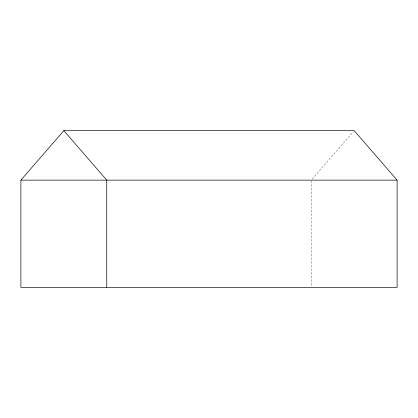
<?xml version="1.0" encoding="UTF-8"?>
<svg xmlns="http://www.w3.org/2000/svg" width="418" height="418" viewBox="0 0 418 418"><rect width="100%" height="100%" fill="white"/><g stroke="black" fill="none" stroke-linecap="round" stroke-linejoin="round"><path stroke-width="0.31" stroke-dasharray="2.09 1.57" d="M312.194 179.087L353.351 131.633M311.337 180.785L311.337 286.043"/><path stroke-width="0.63" d="M20.9 180.137L63.823 130.662L354.192 130.662L397.1 180.137L397.1 287.338L20.9 287.338L20.9 180.137L397.1 180.137M63.823 130.662L106.747 180.137L106.747 287.338"/></g></svg>
